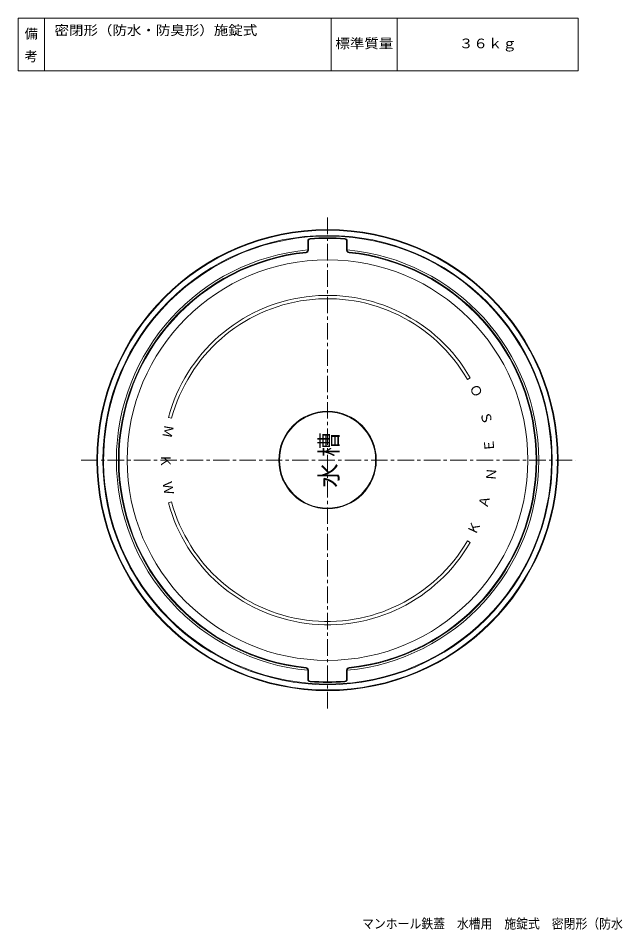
# Model space of a CAD drawing. Units: millimetres, scale not verified. Extents: x -960 to 905, y -685 to 698.
# Drawn here: x -960 to -47, y -685 to 698 of the extents above; entities that cross this region are included whole.
import ezdxf
from ezdxf.enums import TextEntityAlignment as Align

# ---------------------------------------------------------------- set-up
doc = ezdxf.new("R2010")
doc.units = ezdxf.units.MM
doc.header["$LTSCALE"] = 5
doc.linetypes.add('CHAIN1', pattern=[8, 5, -1, 1, -1])
for name, color, linetype, lineweight in [('0-1_躯体', 2, 'Continuous', 18), ('0-2_仕上', 3, 'Continuous', 18), ('0-3_建具', 4, 'Continuous', 18), ('0-4_その他', 7, 'Continuous', 18), ('F-4_F-4ﾚｲﾔ', 7, 'Continuous', 18)]:
    doc.layers.add(name, color=color, linetype=linetype, lineweight=lineweight)
doc.layers.add('F-5_F-5ﾚｲﾔ', color=2, linetype='Continuous')
doc.styles.add('@ＭＳ ゴシック', font='')
doc.styles.add('ＤＦＰ平成丸ゴシック体W4', font='')
doc.styles.add('ＭＳ ゴシック', font='')
doc.styles.get('@ＭＳ ゴシック').set_extended_font_data('@MS Gothic')
doc.styles.get('ＤＦＰ平成丸ゴシック体W4').set_extended_font_data('ＤＦＰ平成丸ゴシック体W4')
doc.styles.get('ＭＳ ゴシック').set_extended_font_data('MS Gothic')

msp = doc.modelspace()

# ---------------------------------------------------------------- linework, layer by layer
at = {"layer": '0-1_躯体'}
for radius in [350, 349, 341]:
    msp.add_circle((-490.541, 27.77), radius, dxfattribs=at)
for radius, start, end in [(340, 89.38443, 180.59312), (340, 359.46353, 89.36334), (320.5, 95.37096, 264.62405), (320.5, 275.37592, 84.62903), (340, 180.63666, 270.67007), (340, 270.63669, 359.36334)]:
    msp.add_arc((-490.541, 27.77), radius, start, end, dxfattribs=at)
at = {"layer": '0-2_仕上', "linetype": 'CHAIN1'}
for p, q in [((-490.541, -349.202), (-490.541, 400.678)), ((-864.318, 27.77), (-114.261, 27.77))]:
    msp.add_line(p, q, dxfattribs=at)
at = {"layer": '0-2_仕上'}
for p, q in [((-520.541, 346.567), (-520.541, 360.255)), ((-519.54, 360.255), (-519.54, 346.567)), ((-461.541, 360.255), (-461.541, 346.567)), ((-460.541, 346.567), (-460.541, 360.255)), ((-278.364, 150.27), (-274.034, 152.77)), ((-727.192, 91.181), (-732.022, 92.475)), ((-727.192, -35.64), (-732.022, -36.935)), ((-278.364, -94.73), (-274.034, -97.23)), ((-520.541, -291.026), (-520.541, -304.715)), ((-519.54, -304.715), (-519.54, -291.026)), ((-461.541, -304.715), (-461.541, -291.026)), ((-460.541, -291.026), (-460.541, -304.715))]:
    msp.add_line(p, q, dxfattribs=at)
msp.add_circle((-490.541, 27.77), 304, dxfattribs=at)
for centre, radius, start, end in [((-516.541, 360.255), 4, 94.47137, 180), ((-516.541, 360.255), 3, 94.47137, 180), ((-490.541, 27.77), 337.5, 85.52861, 94.47137), ((-490.541, 27.77), 336.5, 85.52861, 94.47137), ((-464.54, 360.255), 3, 0, 85.52861), ((-464.54, 360.255), 4, 0, 85.52861), ((-523.541, 346.567), 4, 270, 0), ((-523.541, 346.567), 3, 275.90988, 0), ((-457.541, 346.567), 4, 180, 270), ((-457.541, 346.567), 3, 180, 264.0901), ((-490.541, 27.77), 317.5, 95.90988, 264.0901), ((-490.541, 27.77), 316.5, 95.90988, 264.0901), ((-490.541, 27.77), 316.5, 275.90988, 84.0901), ((-490.541, 27.77), 317.5, 275.90988, 84.0901), ((-490.541, 27.77), 250, 30, 165), ((-490.541, 27.77), 245, 30, 165), ((-490.541, 27.77), 250, 195, 329.99997), ((-490.541, 27.77), 245, 195, 330), ((-523.541, -291.026), 4, 0, 90), ((-523.541, -291.026), 3, 0, 84.0901), ((-457.541, -291.026), 4, 90, 180), ((-457.541, -291.026), 3, 95.90988, 179.99998), ((-516.541, -304.715), 4, 180, 265.52861), ((-516.541, -304.715), 3, 180, 265.52861), ((-490.541, 27.77), 337.5, 265.52861, 274.47137), ((-490.541, 27.77), 336.5, 265.52861, 274.47137), ((-464.54, -304.715), 3, 274.47136, 0), ((-464.54, -304.715), 4, 274.47136, 0)]:
    msp.add_arc(centre, radius, start, end, dxfattribs=at)
at = {"layer": '0-3_建具'}
for radius in [74, 72.998]:
    msp.add_circle((-490.541, 27.77), radius, dxfattribs=at)
at = {"layer": 'F-4_F-4ﾚｲﾔ'}
for p, q in [((-920, 618.446), (-920, 698.446)), ((-485, 698.446), (-485, 618.446)), ((-385, 698.446), (-385, 618.446))]:
    msp.add_line(p, q, dxfattribs=at)
msp.add_lwpolyline([(-960, 618.446), (-960, 698.446), (-110, 698.446), (-110, 618.446)], close=True, dxfattribs=at)

# ---------------------------------------------------------------- texts
at = {"layer": '0-2_仕上', "color": 2, "style": 'ＭＳ ゴシック'}
for s, rotation, p in [('Ｏ', 295, (-279.811, 137.167)), ('Ｓ', 285, (-263.321, 98.401)), ('Ｍ', 260, (-742.514, 83.026)), ('Ｅ', 95, (-232.849, 41.155)), ('Ｋ', 270, (-747.536, 36.702)), ('Ｎ', 265, (-253.108, 17.183)), ('Ｗ', 280, (-745.593, -6.864)), ('Ａ', 75, (-244.026, -47.782)), ('Ｋ', 65, (-262.065, -89.152))]:
    msp.add_text(s, height=14.66, rotation=rotation, dxfattribs=at).set_placement(p, align=Align.BOTTOM_LEFT)
at = {"layer": '0-4_その他', "color": 6, "insert": (-472.041, -14.23), "char_height": 27.13, "attachment_point": 7, "rotation": 90, "style": 'ＤＦＰ平成丸ゴシック体W4'}
msp.add_mtext('\\T1.27;水槽', dxfattribs=at)
at = {"layer": 'F-4_F-4ﾚｲﾔ', "color": 2, "style": 'ＭＳ ゴシック', "width": 1.1}
for s, p in [('密閉形（防水・防臭形）施錠式', (-905.065, 668.446)), ('標準質量', (-478.75, 648.446)), ('３６ｋｇ', (-291.25, 648.446))]:
    msp.add_text(s, height=14.66, dxfattribs=at).set_placement(p, align=Align.BOTTOM_LEFT)
at = {"layer": 'F-4_F-4ﾚｲﾔ', "color": 2, "insert": (-950, 685.321), "char_height": 14.66, "attachment_point": 7, "rotation": 270, "style": '@ＭＳ ゴシック'}
msp.add_mtext('\\T1.15;備\\~考', dxfattribs=at)
at = {"layer": 'F-5_F-5ﾚｲﾔ', "style": 'ＭＳ ゴシック', "width": 0.9}
msp.add_text('マンホール鉄蓋\u3000水槽用\u3000施錠式\u3000密閉形（防水・防臭形）\u3000ＭＫＷ－６００', height=14.66, dxfattribs=at).set_placement((-438.208, -687.662), align=Align.BOTTOM_LEFT)

doc.saveas('drawing.dxf')
